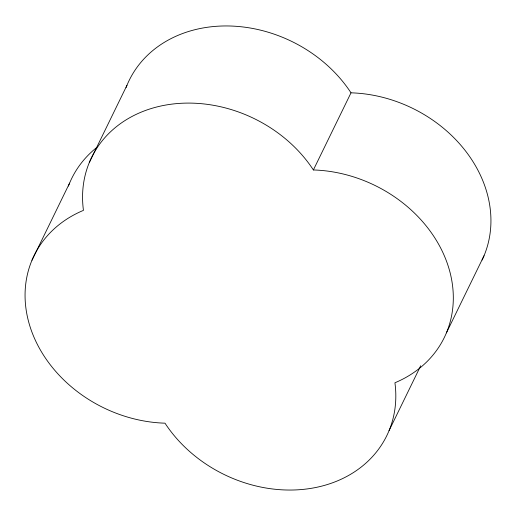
<?xml version="1.0" encoding="UTF-8"?>
<svg xmlns="http://www.w3.org/2000/svg" width="516" height="516" viewBox="0 0 516 516"><rect width="100%" height="100%" fill="white"/><g stroke="black" fill="none" stroke-linecap="round" stroke-linejoin="round"><path stroke-width="0.77" d="M31.966 260.264L69.589 183.128M89.32 162.495L126.942 85.359M313.386 169.958A129.097 106.264 26 0 0 165.804 105.038A129.097 106.264 26 0 0 83.45 210.367A129.097 106.264 26 0 0 32.25 332.936A129.097 106.264 26 0 0 164.991 423.178A129.097 106.264 26 0 0 312.573 488.097A129.097 106.264 26 0 0 394.927 382.769A129.097 106.264 26 0 0 446.127 260.199A129.097 106.264 26 0 0 313.386 169.958L351.009 92.822A129.097 106.264 26 0 0 229.368 25.987A129.097 106.264 26 0 0 126.065 87.572M389.058 430.641L420.701 365.76M446.411 332.872L484.034 255.736M351.009 92.822A129.097 106.264 26 0 1 482.079 260.077M68.415 186.083A129.097 106.264 26 0 1 96.647 147.576"/></g></svg>
